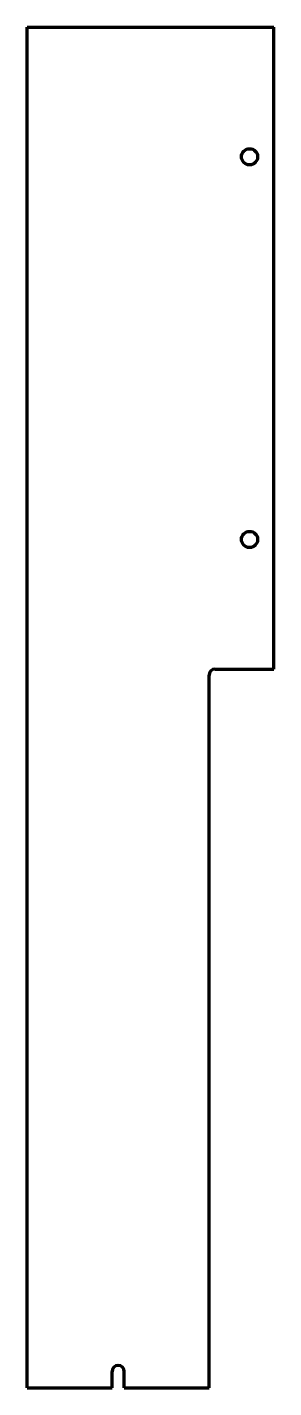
# Model space of a CAD drawing. Header units: inches. Extents: x 0 to 15.2, y 0 to 84.
import ezdxf

# ---------------------------------------------------------------- set-up
doc = ezdxf.new("R2010")
doc.units = ezdxf.units.IN
doc.header["$MEASUREMENT"] = 0
doc.layers.get('0').update_dxf_attribs({"linetype": 'CONTINUOUS'})

msp = doc.modelspace()

# ---------------------------------------------------------------- linework, layer by layer
at = {"color": 7, "lineweight": 90}
for p, q in [((0, 0), (0, 84)), ((0, 84), (15.25, 84)), ((15.25, 44.375), (15.25, 84)), ((11.25, 0), (11.25, 44)), ((11.625, 44.375), (15.25, 44.375)), ((5.25, 0), (5.25, 1)), ((6, 0), (6, 1)), ((0, 0), (5.25, 0)), ((6, 0), (11.25, 0))]:
    msp.add_line(p, q, dxfattribs=at)
for centre in [(13.75, 76), (13.75, 52.375)]:
    msp.add_circle(centre, 0.5, dxfattribs=at)
for centre, start in [((11.625, 44), 90), ((5.625, 1), 0)]:
    msp.add_arc(centre, 0.375, start, 180, dxfattribs=at)

doc.saveas('drawing.dxf')
